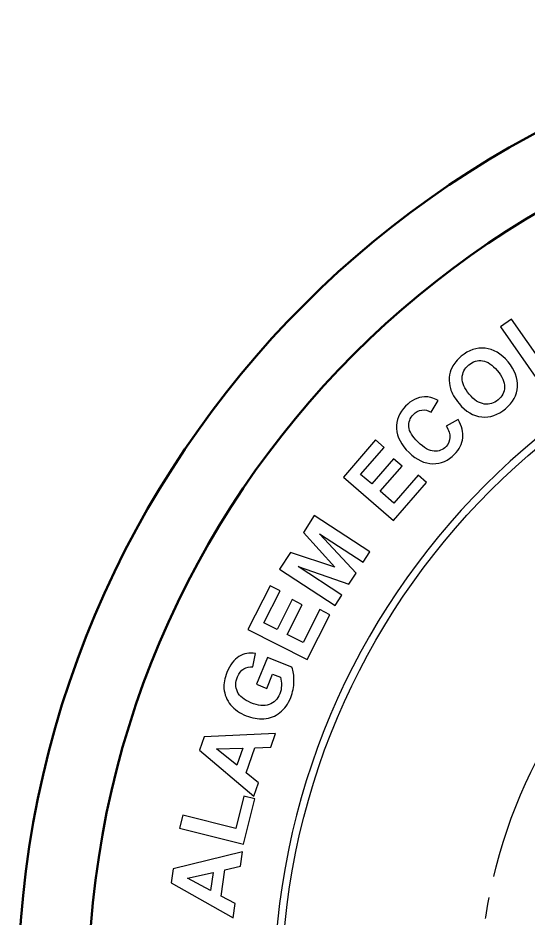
# Model space of a CAD drawing. Extents: x 0 to 616, y 0 to 436.
# Drawn here: x 428.5 to 473, y 299.6 to 378.2 of the extents above; entities that cross this region are included whole.
import ezdxf

# ---------------------------------------------------------------- set-up
doc = ezdxf.new("R2010")
doc.units = 0
doc.header["$LTSCALE"] = 1.5
doc.linetypes.add('CENTER2', pattern=[1.125, 0.75, -0.125, 0.125, -0.125])
doc.layers.get('0').update_dxf_attribs({"linetype": 'CONTINUOUS'})
doc.layers.add('AM_0', color=7, linetype='CONTINUOUS', lineweight=50)
doc.layers.add('AM_8', color=1, linetype='CONTINUOUS', lineweight=25)

msp = doc.modelspace()

# ---------------------------------------------------------------- linework, layer by layer
at = {"linetype": 'Continuous'}
msp.add_circle((513.762, 292.885), 79.175, dxfattribs=at)
for points, knots in [([(513.762, 355.873), (531.156, 355.873), (546.903, 348.823), (558.302, 337.424), (558.302, 337.424), (569.701, 326.026), (576.751, 310.278), (576.751, 292.885), (576.751, 292.885), (576.751, 275.491), (569.701, 259.744), (558.302, 248.345), (558.302, 248.345), (546.903, 236.947), (531.156, 229.896), (513.762, 229.896), (513.762, 229.896), (496.369, 229.896), (480.622, 236.947), (469.223, 248.345), (469.223, 248.345), (457.824, 259.744), (450.774, 275.491), (450.774, 292.885), (450.774, 292.885), (450.774, 310.278), (457.824, 326.026), (469.223, 337.424), (469.223, 337.424), (480.622, 348.823), (496.369, 355.873), (513.762, 355.873)], [0, 0, 0, 0, 0.111111, 0.111111, 0.111111, 0.111111, 0.222222, 0.222222, 0.222222, 0.222222, 0.333333, 0.333333, 0.333333, 0.333333, 0.444444, 0.444444, 0.444444, 0.444444, 0.555556, 0.555556, 0.555556, 0.555556, 0.666667, 0.666667, 0.666667, 0.666667, 0.777778, 0.777778, 0.777778, 0.777778, 1, 1, 1, 1]), ([(557.836, 336.958), (546.556, 348.237), (530.974, 355.214), (513.762, 355.214), (513.762, 355.214), (496.551, 355.214), (480.969, 348.237), (469.689, 336.958), (469.689, 336.958), (458.41, 325.679), (451.434, 310.096), (451.434, 292.885), (451.434, 292.885), (451.434, 275.673), (458.41, 260.091), (469.689, 248.812), (469.689, 248.812), (480.969, 237.532), (496.551, 230.556), (513.762, 230.556), (513.762, 230.556), (530.974, 230.556), (546.556, 237.532), (557.836, 248.812), (557.836, 248.812), (569.115, 260.091), (576.091, 275.673), (576.091, 292.885), (576.091, 292.885), (576.091, 310.096), (569.115, 325.679), (557.836, 336.958)], [0, 0, 0, 0, 0.111111, 0.111111, 0.111111, 0.111111, 0.222222, 0.222222, 0.222222, 0.222222, 0.333333, 0.333333, 0.333333, 0.333333, 0.444444, 0.444444, 0.444444, 0.444444, 0.555556, 0.555556, 0.555556, 0.555556, 0.666667, 0.666667, 0.666667, 0.666667, 0.777778, 0.777778, 0.777778, 0.777778, 1, 1, 1, 1]), ([(473.848, 346.532), (473.848, 346.532), (470.555, 351.235), (470.555, 351.235), (470.555, 351.235), (470.555, 351.235), (471.512, 351.905), (471.512, 351.905), (471.512, 351.905), (471.512, 351.905), (474.245, 348.002), (474.245, 348.002), (474.245, 348.002), (474.245, 348.002), (476.625, 349.668), (476.625, 349.668), (476.625, 349.668), (476.625, 349.668), (477.185, 348.869), (477.185, 348.869), (477.185, 348.869), (477.185, 348.869), (473.848, 346.532), (473.848, 346.532)], [0, 0, 0, 0, 0.142857, 0.142857, 0.142857, 0.142857, 0.285714, 0.285714, 0.285714, 0.285714, 0.428571, 0.428571, 0.428571, 0.428571, 0.571429, 0.571429, 0.571429, 0.571429, 0.714286, 0.714286, 0.714286, 0.714286, 1, 1, 1, 1]), ([(466.938, 344.549), (466.559, 345.002), (466.308, 345.437), (466.186, 345.857), (466.186, 345.857), (466.098, 346.167), (466.065, 346.485), (466.089, 346.811), (466.089, 346.811), (466.113, 347.136), (466.193, 347.43), (466.327, 347.691), (466.327, 347.691), (466.505, 348.041), (466.775, 348.365), (467.136, 348.668), (467.136, 348.668), (467.79, 349.217), (468.482, 349.453), (469.214, 349.376), (469.214, 349.376), (469.946, 349.301), (470.615, 348.901), (471.221, 348.18), (471.221, 348.18), (471.822, 347.463), (472.096, 346.74), (472.047, 346.009), (472.047, 346.009), (471.996, 345.279), (471.646, 344.64), (470.996, 344.094), (470.996, 344.094), (470.336, 343.54), (469.642, 343.302), (468.916, 343.377), (468.916, 343.377), (468.189, 343.453), (467.53, 343.844), (466.938, 344.549)], [0, 0, 0, 0, 0.090909, 0.090909, 0.090909, 0.090909, 0.181818, 0.181818, 0.181818, 0.181818, 0.272727, 0.272727, 0.272727, 0.272727, 0.363636, 0.363636, 0.363636, 0.363636, 0.454545, 0.454545, 0.454545, 0.454545, 0.545455, 0.545455, 0.545455, 0.545455, 0.636364, 0.636364, 0.636364, 0.636364, 0.727273, 0.727273, 0.727273, 0.727273, 0.818182, 0.818182, 0.818182, 0.818182, 1, 1, 1, 1]), ([(467.835, 345.353), (468.256, 344.851), (468.692, 344.568), (469.141, 344.503), (469.141, 344.503), (469.591, 344.439), (469.993, 344.557), (470.35, 344.856), (470.35, 344.856), (470.707, 345.155), (470.892, 345.529), (470.905, 345.98), (470.905, 345.98), (470.917, 346.428), (470.709, 346.909), (470.278, 347.423), (470.278, 347.423), (469.851, 347.931), (469.422, 348.217), (468.99, 348.281), (468.99, 348.281), (468.557, 348.344), (468.156, 348.22), (467.787, 347.911), (467.787, 347.911), (467.418, 347.601), (467.227, 347.225), (467.213, 346.782), (467.213, 346.782), (467.2, 346.34), (467.406, 345.864), (467.835, 345.353)], [0, 0, 0, 0, 0.111111, 0.111111, 0.111111, 0.111111, 0.222222, 0.222222, 0.222222, 0.222222, 0.333333, 0.333333, 0.333333, 0.333333, 0.444444, 0.444444, 0.444444, 0.444444, 0.555556, 0.555556, 0.555556, 0.555556, 0.666667, 0.666667, 0.666667, 0.666667, 0.777778, 0.777778, 0.777778, 0.777778, 1, 1, 1, 1]), ([(465.816, 342.576), (465.816, 342.576), (466.86, 343.141), (466.86, 343.141), (466.86, 343.141), (467.194, 342.577), (467.331, 342.044), (467.271, 341.539), (467.271, 341.539), (467.211, 341.037), (466.965, 340.561), (466.534, 340.114), (466.534, 340.114), (466, 339.561), (465.372, 339.289), (464.651, 339.298), (464.651, 339.298), (463.93, 339.307), (463.241, 339.628), (462.586, 340.26), (462.586, 340.26), (461.893, 340.929), (461.528, 341.628), (461.49, 342.356), (461.49, 342.356), (461.452, 343.084), (461.714, 343.739), (462.278, 344.323), (462.278, 344.323), (462.769, 344.832), (463.319, 345.101), (463.928, 345.127), (463.928, 345.127), (464.289, 345.146), (464.681, 345.041), (465.107, 344.813), (465.107, 344.813), (465.107, 344.813), (464.501, 343.789), (464.501, 343.789), (464.501, 343.789), (464.238, 343.949), (463.968, 344.011), (463.692, 343.975), (463.692, 343.975), (463.416, 343.94), (463.17, 343.81), (462.955, 343.587), (462.955, 343.587), (462.657, 343.278), (462.525, 342.92), (462.562, 342.514), (462.562, 342.514), (462.598, 342.109), (462.864, 341.666), (463.36, 341.187), (463.36, 341.187), (463.887, 340.679), (464.353, 340.411), (464.759, 340.385), (464.759, 340.385), (465.165, 340.358), (465.515, 340.497), (465.807, 340.799), (465.807, 340.799), (466.023, 341.023), (466.138, 341.283), (466.151, 341.582), (466.151, 341.582), (466.164, 341.879), (466.052, 342.211), (465.816, 342.576)], [0, 0, 0, 0, 0.052632, 0.052632, 0.052632, 0.052632, 0.105263, 0.105263, 0.105263, 0.105263, 0.157895, 0.157895, 0.157895, 0.157895, 0.210526, 0.210526, 0.210526, 0.210526, 0.263158, 0.263158, 0.263158, 0.263158, 0.315789, 0.315789, 0.315789, 0.315789, 0.368421, 0.368421, 0.368421, 0.368421, 0.421053, 0.421053, 0.421053, 0.421053, 0.473684, 0.473684, 0.473684, 0.473684, 0.526316, 0.526316, 0.526316, 0.526316, 0.578947, 0.578947, 0.578947, 0.578947, 0.631579, 0.631579, 0.631579, 0.631579, 0.684211, 0.684211, 0.684211, 0.684211, 0.736842, 0.736842, 0.736842, 0.736842, 0.789474, 0.789474, 0.789474, 0.789474, 0.842105, 0.842105, 0.842105, 0.842105, 0.894737, 0.894737, 0.894737, 0.894737, 1, 1, 1, 1]), ([(461.218, 334.331), (461.218, 334.331), (456.849, 338.128), (456.849, 338.128), (456.849, 338.128), (456.849, 338.128), (459.664, 341.366), (459.664, 341.366), (459.664, 341.366), (459.664, 341.366), (460.404, 340.724), (460.404, 340.724), (460.404, 340.724), (460.404, 340.724), (458.355, 338.367), (458.355, 338.367), (458.355, 338.367), (458.355, 338.367), (459.324, 337.525), (459.324, 337.525), (459.324, 337.525), (459.324, 337.525), (461.23, 339.718), (461.23, 339.718), (461.23, 339.718), (461.23, 339.718), (461.965, 339.079), (461.965, 339.079), (461.965, 339.079), (461.965, 339.079), (460.059, 336.886), (460.059, 336.886), (460.059, 336.886), (460.059, 336.886), (461.248, 335.852), (461.248, 335.852), (461.248, 335.852), (461.248, 335.852), (463.369, 338.292), (463.369, 338.292), (463.369, 338.292), (463.369, 338.292), (464.105, 337.652), (464.105, 337.652), (464.105, 337.652), (464.105, 337.652), (461.218, 334.331), (461.218, 334.331)], [0, 0, 0, 0, 0.076923, 0.076923, 0.076923, 0.076923, 0.153846, 0.153846, 0.153846, 0.153846, 0.230769, 0.230769, 0.230769, 0.230769, 0.307692, 0.307692, 0.307692, 0.307692, 0.384615, 0.384615, 0.384615, 0.384615, 0.461538, 0.461538, 0.461538, 0.461538, 0.538462, 0.538462, 0.538462, 0.538462, 0.615385, 0.615385, 0.615385, 0.615385, 0.692308, 0.692308, 0.692308, 0.692308, 0.769231, 0.769231, 0.769231, 0.769231, 0.846154, 0.846154, 0.846154, 0.846154, 1, 1, 1, 1]), ([(456.123, 326.927), (456.123, 326.927), (451.269, 330.08), (451.269, 330.08), (451.269, 330.08), (451.269, 330.08), (452.222, 331.547), (452.222, 331.547), (452.222, 331.547), (452.222, 331.547), (456.105, 330.277), (456.105, 330.277), (456.105, 330.277), (456.105, 330.277), (453.359, 333.298), (453.359, 333.298), (453.359, 333.298), (453.359, 333.298), (454.313, 334.768), (454.313, 334.768), (454.313, 334.768), (454.313, 334.768), (459.168, 331.616), (459.168, 331.616), (459.168, 331.616), (459.168, 331.616), (458.577, 330.706), (458.577, 330.706), (458.577, 330.706), (458.577, 330.706), (454.756, 333.187), (454.756, 333.187), (454.756, 333.187), (454.756, 333.187), (457.951, 329.742), (457.951, 329.742), (457.951, 329.742), (457.951, 329.742), (457.338, 328.798), (457.338, 328.798), (457.338, 328.798), (457.338, 328.798), (452.893, 330.319), (452.893, 330.319), (452.893, 330.319), (452.893, 330.319), (456.714, 327.837), (456.714, 327.837), (456.714, 327.837), (456.714, 327.837), (456.123, 326.927), (456.123, 326.927)], [0, 0, 0, 0, 0.071429, 0.071429, 0.071429, 0.071429, 0.142857, 0.142857, 0.142857, 0.142857, 0.214286, 0.214286, 0.214286, 0.214286, 0.285714, 0.285714, 0.285714, 0.285714, 0.357143, 0.357143, 0.357143, 0.357143, 0.428571, 0.428571, 0.428571, 0.428571, 0.5, 0.5, 0.5, 0.5, 0.571429, 0.571429, 0.571429, 0.571429, 0.642857, 0.642857, 0.642857, 0.642857, 0.714286, 0.714286, 0.714286, 0.714286, 0.785714, 0.785714, 0.785714, 0.785714, 0.857143, 0.857143, 0.857143, 0.857143, 1, 1, 1, 1]), ([(453.677, 322.201), (453.677, 322.201), (448.52, 324.829), (448.52, 324.829), (448.52, 324.829), (448.52, 324.829), (450.468, 328.652), (450.468, 328.652), (450.468, 328.652), (450.468, 328.652), (451.341, 328.207), (451.341, 328.207), (451.341, 328.207), (451.341, 328.207), (449.923, 325.425), (449.923, 325.425), (449.923, 325.425), (449.923, 325.425), (451.066, 324.843), (451.066, 324.843), (451.066, 324.843), (451.066, 324.843), (452.385, 327.432), (452.385, 327.432), (452.385, 327.432), (452.385, 327.432), (453.254, 326.989), (453.254, 326.989), (453.254, 326.989), (453.254, 326.989), (451.935, 324.4), (451.935, 324.4), (451.935, 324.4), (451.935, 324.4), (453.338, 323.685), (453.338, 323.685), (453.338, 323.685), (453.338, 323.685), (454.806, 326.566), (454.806, 326.566), (454.806, 326.566), (454.806, 326.566), (455.675, 326.123), (455.675, 326.123), (455.675, 326.123), (455.675, 326.123), (453.677, 322.201), (453.677, 322.201)], [0, 0, 0, 0, 0.076923, 0.076923, 0.076923, 0.076923, 0.153846, 0.153846, 0.153846, 0.153846, 0.230769, 0.230769, 0.230769, 0.230769, 0.307692, 0.307692, 0.307692, 0.307692, 0.384615, 0.384615, 0.384615, 0.384615, 0.461538, 0.461538, 0.461538, 0.461538, 0.538462, 0.538462, 0.538462, 0.538462, 0.615385, 0.615385, 0.615385, 0.615385, 0.692308, 0.692308, 0.692308, 0.692308, 0.769231, 0.769231, 0.769231, 0.769231, 0.846154, 0.846154, 0.846154, 0.846154, 1, 1, 1, 1]), ([(450.177, 319.694), (450.177, 319.694), (449.272, 320.06), (449.272, 320.06), (449.272, 320.06), (449.272, 320.06), (450.216, 322.395), (450.216, 322.395), (450.216, 322.395), (450.216, 322.395), (452.354, 321.531), (452.354, 321.531), (452.354, 321.531), (452.482, 321.215), (452.543, 320.808), (452.536, 320.31), (452.536, 320.31), (452.528, 319.811), (452.436, 319.341), (452.257, 318.9), (452.257, 318.9), (452.031, 318.339), (451.715, 317.897), (451.312, 317.575), (451.312, 317.575), (450.907, 317.252), (450.444, 317.075), (449.921, 317.042), (449.921, 317.042), (449.397, 317.009), (448.879, 317.097), (448.364, 317.305), (448.364, 317.305), (447.806, 317.53), (447.356, 317.849), (447.015, 318.258), (447.015, 318.258), (446.677, 318.668), (446.481, 319.145), (446.433, 319.691), (446.433, 319.691), (446.393, 320.107), (446.478, 320.571), (446.685, 321.084), (446.685, 321.084), (446.954, 321.75), (447.304, 322.214), (447.734, 322.475), (447.734, 322.475), (448.165, 322.737), (448.649, 322.822), (449.186, 322.73), (449.186, 322.73), (449.186, 322.73), (448.952, 321.573), (448.952, 321.573), (448.952, 321.573), (448.658, 321.603), (448.391, 321.545), (448.155, 321.398), (448.155, 321.398), (447.918, 321.251), (447.737, 321.022), (447.61, 320.709), (447.61, 320.709), (447.419, 320.236), (447.417, 319.799), (447.604, 319.398), (447.604, 319.398), (447.792, 318.997), (448.181, 318.678), (448.772, 318.439), (448.772, 318.439), (449.408, 318.182), (449.943, 318.13), (450.377, 318.285), (450.377, 318.285), (450.809, 318.439), (451.118, 318.746), (451.303, 319.204), (451.303, 319.204), (451.395, 319.432), (451.442, 319.677), (451.446, 319.942), (451.446, 319.942), (451.449, 320.205), (451.419, 320.445), (451.359, 320.66), (451.359, 320.66), (451.359, 320.66), (450.678, 320.935), (450.678, 320.935), (450.678, 320.935), (450.678, 320.935), (450.177, 319.694), (450.177, 319.694)], [0, 0, 0, 0, 0.04, 0.04, 0.04, 0.04, 0.08, 0.08, 0.08, 0.08, 0.12, 0.12, 0.12, 0.12, 0.16, 0.16, 0.16, 0.16, 0.2, 0.2, 0.2, 0.2, 0.24, 0.24, 0.24, 0.24, 0.28, 0.28, 0.28, 0.28, 0.32, 0.32, 0.32, 0.32, 0.36, 0.36, 0.36, 0.36, 0.4, 0.4, 0.4, 0.4, 0.44, 0.44, 0.44, 0.44, 0.48, 0.48, 0.48, 0.48, 0.52, 0.52, 0.52, 0.52, 0.56, 0.56, 0.56, 0.56, 0.6, 0.6, 0.6, 0.6, 0.64, 0.64, 0.64, 0.64, 0.68, 0.68, 0.68, 0.68, 0.72, 0.72, 0.72, 0.72, 0.76, 0.76, 0.76, 0.76, 0.8, 0.8, 0.8, 0.8, 0.84, 0.84, 0.84, 0.84, 0.88, 0.88, 0.88, 0.88, 0.92, 0.92, 0.92, 0.92, 1, 1, 1, 1]), ([(450.934, 315.767), (450.934, 315.767), (450.52, 314.564), (450.52, 314.564), (450.52, 314.564), (450.52, 314.564), (449.112, 314.515), (449.112, 314.515), (449.112, 314.515), (449.112, 314.515), (448.359, 312.327), (448.359, 312.327), (448.359, 312.327), (448.359, 312.327), (449.447, 311.448), (449.447, 311.448), (449.447, 311.448), (449.447, 311.448), (449.043, 310.275), (449.043, 310.275), (449.043, 310.275), (449.043, 310.275), (444.305, 314.292), (444.305, 314.292), (444.305, 314.292), (444.305, 314.292), (444.707, 315.46), (444.707, 315.46), (444.707, 315.46), (444.707, 315.46), (450.934, 315.767), (450.934, 315.767)], [0, 0, 0, 0, 0.111111, 0.111111, 0.111111, 0.111111, 0.222222, 0.222222, 0.222222, 0.222222, 0.333333, 0.333333, 0.333333, 0.333333, 0.444444, 0.444444, 0.444444, 0.444444, 0.555556, 0.555556, 0.555556, 0.555556, 0.666667, 0.666667, 0.666667, 0.666667, 0.777778, 0.777778, 0.777778, 0.777778, 1, 1, 1, 1]), ([(448.069, 314.478), (448.069, 314.478), (445.778, 314.423), (445.778, 314.423), (445.778, 314.423), (445.778, 314.423), (447.555, 312.984), (447.555, 312.984), (447.555, 312.984), (447.555, 312.984), (448.069, 314.478), (448.069, 314.478)], [0, 0, 0, 0, 0.25, 0.25, 0.25, 0.25, 0.5, 0.5, 0.5, 0.5, 1, 1, 1, 1]), ([(448.136, 306.106), (448.136, 306.106), (442.565, 307.495), (442.565, 307.495), (442.565, 307.495), (442.565, 307.495), (442.848, 308.629), (442.848, 308.629), (442.848, 308.629), (442.848, 308.629), (447.471, 307.476), (447.471, 307.476), (447.471, 307.476), (447.471, 307.476), (448.174, 310.295), (448.174, 310.295), (448.174, 310.295), (448.174, 310.295), (449.121, 310.059), (449.121, 310.059), (449.121, 310.059), (449.121, 310.059), (448.136, 306.106), (448.136, 306.106)], [0, 0, 0, 0, 0.142857, 0.142857, 0.142857, 0.142857, 0.285714, 0.285714, 0.285714, 0.285714, 0.428571, 0.428571, 0.428571, 0.428571, 0.571429, 0.571429, 0.571429, 0.571429, 0.714286, 0.714286, 0.714286, 0.714286, 1, 1, 1, 1]), ([(448.049, 305.435), (448.049, 305.435), (447.872, 304.175), (447.872, 304.175), (447.872, 304.175), (447.872, 304.175), (446.499, 303.857), (446.499, 303.857), (446.499, 303.857), (446.499, 303.857), (446.177, 301.566), (446.177, 301.566), (446.177, 301.566), (446.177, 301.566), (447.413, 300.911), (447.413, 300.911), (447.413, 300.911), (447.413, 300.911), (447.24, 299.683), (447.24, 299.683), (447.24, 299.683), (447.24, 299.683), (441.822, 302.721), (441.822, 302.721), (441.822, 302.721), (441.822, 302.721), (441.994, 303.945), (441.994, 303.945), (441.994, 303.945), (441.994, 303.945), (448.049, 305.435), (448.049, 305.435)], [0, 0, 0, 0, 0.111111, 0.111111, 0.111111, 0.111111, 0.222222, 0.222222, 0.222222, 0.222222, 0.333333, 0.333333, 0.333333, 0.333333, 0.444444, 0.444444, 0.444444, 0.444444, 0.555556, 0.555556, 0.555556, 0.555556, 0.666667, 0.666667, 0.666667, 0.666667, 0.777778, 0.777778, 0.777778, 0.777778, 1, 1, 1, 1]), ([(445.482, 303.622), (445.482, 303.622), (443.243, 303.131), (443.243, 303.131), (443.243, 303.131), (443.243, 303.131), (445.262, 302.058), (445.262, 302.058), (445.262, 302.058), (445.262, 302.058), (445.482, 303.622), (445.482, 303.622)], [0, 0, 0, 0, 0.25, 0.25, 0.25, 0.25, 0.5, 0.5, 0.5, 0.5, 1, 1, 1, 1])]:
    msp.add_open_spline(points, degree=3, knots=knots, dxfattribs=at)
at = {"layer": 'AM_0'}
for radius in [85.3, 79.175]:
    msp.add_circle((513.762, 292.885), radius, dxfattribs=at)
at = {"layer": 'AM_8', "linetype": 'CENTER2', "ltscale": 10}
msp.add_circle((513.762, 292.885), 45, dxfattribs=at)

doc.saveas('drawing.dxf')
